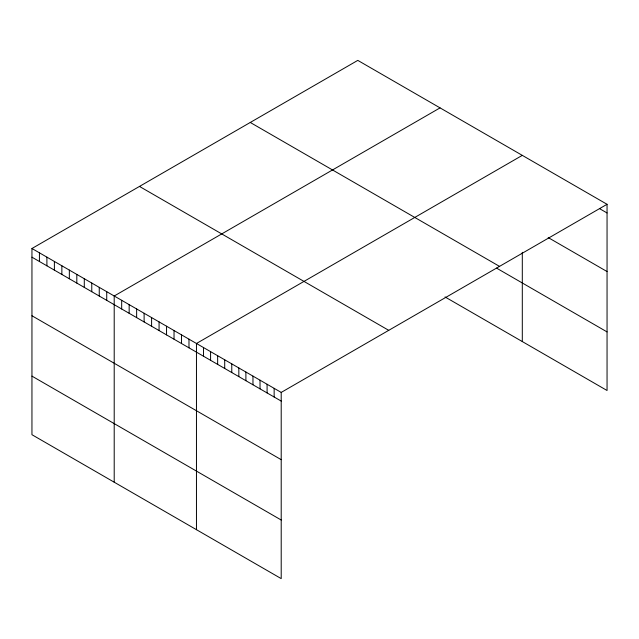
<?xml version="1.0" encoding="UTF-8"?>
<svg xmlns="http://www.w3.org/2000/svg" width="639" height="639" viewBox="0 0 639 639"><rect width="100%" height="100%" fill="white"/><g stroke="black" fill="none" stroke-linecap="round" stroke-linejoin="round"><path stroke-width="0.96" d="M607.05 204.296L281.208 392.418L281.208 578.614L31.95 434.704L31.95 248.507L357.792 60.385L607.05 204.296L607.05 390.493L445.032 296.951M440.047 107.879L114.205 296.001L114.205 482.197M522.303 155.365L196.461 343.486L196.461 529.683M599.989 208.889L607.05 212.963M548.198 237.572L607.05 271.551M250.264 122.464L499.522 266.375M496.543 268.108L607.05 331.905M139.478 186.428L388.736 330.339M31.95 248.507L281.208 392.418M31.95 257.182L281.208 401.084M31.95 315.762L281.208 459.673M31.95 376.123L281.208 520.026M522.303 252.317L522.303 341.561M274.147 388.344L274.147 397.011M267.086 384.263L267.086 392.937M260.025 380.189L260.025 388.855M252.964 376.107L252.964 384.782M245.895 372.034L245.895 380.7M238.834 367.952L238.834 376.627M231.773 363.879L231.773 372.545M224.712 359.797L224.712 368.471M217.651 355.723L217.651 364.39M210.582 351.642L210.582 360.316M203.522 347.568L203.522 356.235M188.984 339.173L188.984 347.84M181.508 334.852L181.508 343.526M174.032 330.539L174.032 339.205M166.547 326.217L166.547 334.892M159.071 321.904L159.071 330.571M151.595 317.583L151.595 326.257M144.118 313.27L144.118 321.936M136.642 308.949L136.642 317.623M129.158 304.635L129.158 313.302M121.682 300.314L121.682 308.988M106.729 291.68L106.729 300.354M99.253 287.366L99.253 296.033M91.768 283.045L91.768 291.719M84.292 278.732L84.292 287.398M76.816 274.411L76.816 283.085M69.339 270.097L69.339 278.764M61.863 265.776L61.863 274.45M54.387 261.463L54.387 270.129M46.903 257.142L46.903 265.816M39.426 252.828L39.426 261.495"/></g></svg>
